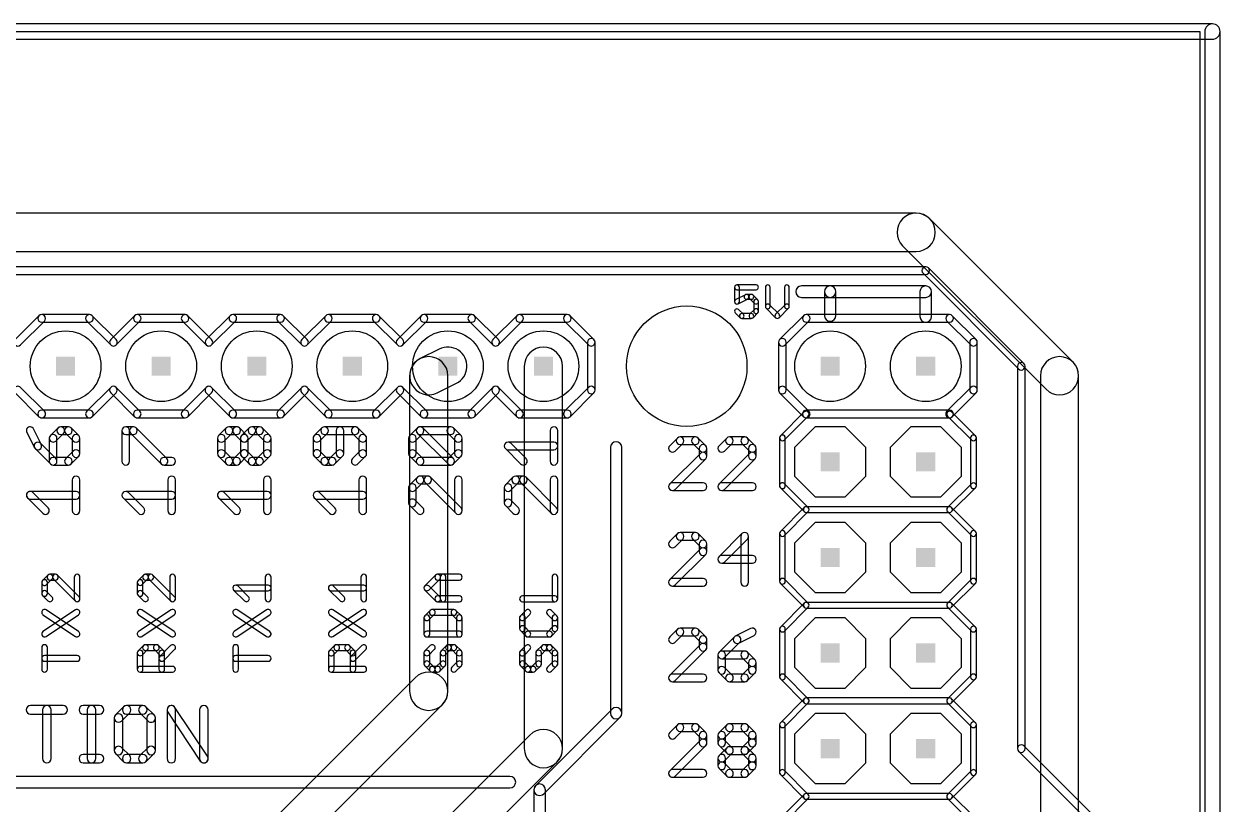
# Model space of a CAD drawing. Extents: x -5 to 106, y -6 to 80.
# Drawn here: x 73.82 to 105.61, y 59.49 to 80.21 of the extents above; entities that cross this region are included whole.
import ezdxf

# ---------------------------------------------------------------- set-up
doc = ezdxf.new("R2010")
doc.units = 0
for name, color, linetype in [('16', 174, 'CONTINUOUS'), ('17', 94, 'CONTINUOUS'), ('20', 178, 'CONTINUOUS'), ('21', 250, 'CONTINUOUS'), ('51', 250, 'CONTINUOUS')]:
    doc.layers.add(name, color=color, linetype=linetype)

# ---------------------------------------------------------------- blocks, each defined once
blk = doc.blocks.new('RECT')
blk.add_solid([(-0.5, -0.5), (0.5, -0.5), (-0.5, 0.5), (0.5, 0.5)])
blk = doc.blocks.new('ROUNDP')
blk.add_circle((0, 0), 0.5)
blk = doc.blocks.new('OCTAGONP')
blk.add_lwpolyline([(-0.5, -0.2071), (-0.5, 0.2071), (-0.2071, 0.5), (0.2071, 0.5), (0.5, 0.2071), (0.5, -0.2071), (0.2071, -0.5), (-0.2071, -0.5)], close=True)

msp = doc.modelspace()

# ---------------------------------------------------------------- linework, layer by layer
at = {"layer": '16'}
for points in [[(0, 79.8068), (105.41, 79.8068, 1), (105.41, 80.2132), (0, 80.2132, 1)], [(105.2068, 80.01), (105.2068, 0, 1), (105.6132, 0), (105.6132, 80.01, 1)], [(54.864, 74.168), (97.536, 74.168, 1), (97.536, 75.184), (54.864, 75.184, 1)], [(97.1768, 74.3168), (100.9868, 70.5068, 1), (101.7052, 71.2252), (97.8952, 75.0352, 1)], [(84.8092, 70.4116), (85.3172, 70.6656, 1), (84.8628, 71.5744), (84.3548, 71.3204, 1)], [(88.138, 60.96), (88.138, 71.12, 1), (87.122, 71.12), (87.122, 60.96, 1)], [(85.09, 62.484), (85.09, 70.866, 1), (84.074, 70.866), (84.074, 62.484, 1)], [(100.838, 70.866), (100.838, 21.336, 1), (101.854, 21.336), (101.854, 70.866, 1)], [(75.7972, 52.9808), (84.9412, 62.1248, 1), (84.2228, 62.8432), (75.0788, 53.6992, 1)], [(78.0832, 50.6948), (87.9892, 60.6008, 1), (87.2708, 61.3192), (77.3648, 51.4132, 1)]]:
    msp.add_lwpolyline(points, format="xyb", close=True, dxfattribs=at)
at = {"layer": '20'}
for p, q in [((105.08, 80), (0, 80)), ((105.08, 0), (105.08, 80))]:
    msp.add_line(p, q, dxfattribs=at)
msp.add_circle((91.44, 71.12), 1.6, dxfattribs=at)
at = {"layer": '21'}
for points in [[(93.2819, 73.2797), (92.7735, 73.2797, 1), (92.7735, 73.1526), (93.2819, 73.1526, 1)], [(92.71, 73.2161), (92.71, 72.8348, 1), (92.837, 72.8348), (92.837, 73.2161, 1)], [(93.5286, 73.2161), (93.5286, 72.7077, 1), (93.6556, 72.7077), (93.6556, 73.2161, 1)], [(94.164, 72.7077), (94.164, 73.2161, 1), (94.037, 73.2161), (94.037, 72.7077, 1)], [(94.488, 72.9488), (95.25, 72.9488, 1), (95.25, 73.2536), (94.488, 73.2536, 1)], [(95.4024, 72.4662), (95.4024, 73.1012, 1), (95.0976, 73.1012), (95.0976, 72.4662, 1)], [(95.25, 72.9488), (97.79, 72.9488, 1), (97.79, 73.2536), (95.25, 73.2536, 1)], [(97.6376, 73.1012), (97.6376, 72.4408, 1), (97.9424, 72.4408), (97.9424, 73.1012, 1)], [(92.8019, 72.778), (93.0561, 72.9051, 1), (92.9993, 73.0187), (92.7451, 72.8916, 1)], [(93.0277, 72.8984), (93.1548, 72.8984, 1), (93.1548, 73.0254), (93.0277, 73.0254, 1)], [(93.1099, 72.917), (93.237, 72.7899, 1), (93.3268, 72.8797), (93.1997, 73.0068, 1)], [(93.2184, 72.8348), (93.2184, 72.5806, 1), (93.3454, 72.5806), (93.3454, 72.8348, 1)], [(73.7318, 71.6832), (74.3668, 72.3182, 1), (74.2232, 72.4618), (73.5882, 71.8268, 1)], [(74.295, 72.2884), (75.565, 72.2884, 1), (75.565, 72.4916), (74.295, 72.4916, 1)], [(75.4932, 72.3182), (76.1282, 71.6832, 1), (76.2718, 71.8268), (75.6368, 72.4618, 1)], [(76.7632, 72.4618), (76.1282, 71.8268, 1), (76.2718, 71.6832), (76.9068, 72.3182, 1)], [(76.835, 72.2884), (78.105, 72.2884, 1), (78.105, 72.4916), (76.835, 72.4916, 1)], [(78.0332, 72.3182), (78.6682, 71.6832, 1), (78.8118, 71.8268), (78.1768, 72.4618, 1)], [(78.8118, 71.6832), (79.4468, 72.3182, 1), (79.3032, 72.4618), (78.6682, 71.8268, 1)], [(79.375, 72.2884), (80.645, 72.2884, 1), (80.645, 72.4916), (79.375, 72.4916, 1)], [(80.5732, 72.3182), (81.2082, 71.6832, 1), (81.3518, 71.8268), (80.7168, 72.4618, 1)], [(81.3518, 71.6832), (81.9868, 72.3182, 1), (81.8432, 72.4618), (81.2082, 71.8268, 1)], [(81.915, 72.2884), (83.185, 72.2884, 1), (83.185, 72.4916), (81.915, 72.4916, 1)], [(83.1132, 72.3182), (83.7482, 71.6832, 1), (83.8918, 71.8268), (83.2568, 72.4618, 1)], [(84.3832, 72.4618), (83.7482, 71.8268, 1), (83.8918, 71.6832), (84.5268, 72.3182, 1)], [(84.455, 72.2884), (85.725, 72.2884, 1), (85.725, 72.4916), (84.455, 72.4916, 1)], [(85.6532, 72.3182), (86.2882, 71.6832, 1), (86.4318, 71.8268), (85.7968, 72.4618, 1)], [(86.9232, 72.4618), (86.2882, 71.8268, 1), (86.4318, 71.6832), (87.0668, 72.3182, 1)], [(86.995, 72.2884), (88.265, 72.2884, 1), (88.265, 72.4916), (86.995, 72.4916, 1)], [(88.1932, 72.3182), (88.8282, 71.6832, 1), (88.9718, 71.8268), (88.3368, 72.4618, 1)], [(92.9455, 72.4984), (92.8184, 72.6255, 1), (92.7286, 72.5357), (92.8557, 72.4086, 1)], [(93.1548, 72.517), (92.9006, 72.517, 1), (92.9006, 72.39), (93.1548, 72.39, 1)], [(93.237, 72.6255), (93.1099, 72.4984, 1), (93.1997, 72.4086), (93.3268, 72.5357, 1)], [(93.5472, 72.6628), (93.8014, 72.4086, 1), (93.8912, 72.4984), (93.637, 72.7526, 1)], [(93.8912, 72.4086), (94.1454, 72.6628, 1), (94.0556, 72.7526), (93.8014, 72.4984, 1)], [(94.5432, 72.4618), (93.9082, 71.8268, 1), (94.0518, 71.6832), (94.6868, 72.3182, 1)], [(94.615, 72.2884), (98.425, 72.2884, 1), (98.425, 72.4916), (94.615, 72.4916, 1)], [(98.3532, 72.3182), (98.9882, 71.6832, 1), (99.1318, 71.8268), (98.4968, 72.4618, 1)], [(88.7984, 71.755), (88.7984, 70.485, 1), (89.0016, 70.485), (89.0016, 71.755, 1)], [(93.8784, 71.755), (93.8784, 70.485, 1), (94.0816, 70.485), (94.0816, 71.755, 1)], [(98.9584, 71.755), (98.9584, 70.485, 1), (99.1616, 70.485), (99.1616, 71.755, 1)], [(74.3668, 69.9218), (73.7318, 70.5568, 1), (73.5882, 70.4132), (74.2232, 69.7782, 1)], [(76.1282, 70.5568), (75.4932, 69.9218, 1), (75.6368, 69.7782), (76.2718, 70.4132, 1)], [(76.1282, 70.4132), (76.7632, 69.7782, 1), (76.9068, 69.9218), (76.2718, 70.5568, 1)], [(78.6682, 70.5568), (78.0332, 69.9218, 1), (78.1768, 69.7782), (78.8118, 70.4132, 1)], [(79.4468, 69.9218), (78.8118, 70.5568, 1), (78.6682, 70.4132), (79.3032, 69.7782, 1)], [(81.2082, 70.5568), (80.5732, 69.9218, 1), (80.7168, 69.7782), (81.3518, 70.4132, 1)], [(81.9868, 69.9218), (81.3518, 70.5568, 1), (81.2082, 70.4132), (81.8432, 69.7782, 1)], [(83.7482, 70.5568), (83.1132, 69.9218, 1), (83.2568, 69.7782), (83.8918, 70.4132, 1)], [(83.7482, 70.4132), (84.3832, 69.7782, 1), (84.5268, 69.9218), (83.8918, 70.5568, 1)], [(86.2882, 70.5568), (85.6532, 69.9218, 1), (85.7968, 69.7782), (86.4318, 70.4132, 1)], [(86.2882, 70.4132), (86.9232, 69.7782, 1), (87.0668, 69.9218), (86.4318, 70.5568, 1)], [(88.8282, 70.5568), (88.1932, 69.9218, 1), (88.3368, 69.7782), (88.9718, 70.4132, 1)], [(93.9082, 70.4132), (94.5432, 69.7782, 1), (94.6868, 69.9218), (94.0518, 70.5568, 1)], [(98.9882, 70.5568), (98.3532, 69.9218, 1), (98.4968, 69.7782), (99.1318, 70.4132, 1)], [(75.565, 69.9516), (74.295, 69.9516, 1), (74.295, 69.7484), (75.565, 69.7484, 1)], [(78.105, 69.9516), (76.835, 69.9516, 1), (76.835, 69.7484), (78.105, 69.7484, 1)], [(80.645, 69.9516), (79.375, 69.9516, 1), (79.375, 69.7484), (80.645, 69.7484, 1)], [(83.185, 69.9516), (81.915, 69.9516, 1), (81.915, 69.7484), (83.185, 69.7484, 1)], [(85.725, 69.9516), (84.455, 69.9516, 1), (84.455, 69.7484), (85.725, 69.7484, 1)], [(88.265, 69.9516), (86.995, 69.9516, 1), (86.995, 69.7484), (88.265, 69.7484, 1)], [(98.425, 69.9516), (94.615, 69.9516, 1), (94.615, 69.7484), (98.425, 69.7484, 1)], [(94.0339, 69.1611), (94.6689, 69.7961, 1), (94.5611, 69.9039), (93.9261, 69.2689, 1)], [(98.3711, 69.7961), (99.0061, 69.1611, 1), (99.1139, 69.2689), (98.4789, 69.9039, 1)], [(73.8983, 69.3624), (74.1017, 68.9556, 1), (74.2834, 69.0465), (74.08, 69.4533, 1)], [(74.7308, 69.4797), (74.5274, 69.2763, 1), (74.6711, 69.1326), (74.8745, 69.336, 1)], [(74.4977, 69.2044), (74.4977, 68.5943, 1), (74.7009, 68.5943), (74.7009, 69.2044, 1)], [(75.006, 69.5094), (74.8027, 69.5094, 1), (74.8027, 69.3062), (75.006, 69.3062, 1)], [(75.2812, 69.2763), (75.0779, 69.4797, 1), (74.9342, 69.336), (75.1376, 69.1326, 1)], [(75.311, 68.7977), (75.311, 69.2044, 1), (75.1078, 69.2044), (75.1078, 68.7977, 1)], [(76.6308, 68.5943), (76.6308, 69.4078, 1), (76.4276, 69.4078), (76.4276, 68.5943, 1)], [(76.5292, 69.3062), (76.7325, 69.3062, 1), (76.7325, 69.5094), (76.5292, 69.5094, 1)], [(76.6607, 69.336), (77.4742, 68.5225, 1), (77.6179, 68.6662), (76.8044, 69.4797, 1)], [(79.141, 69.1326), (79.3444, 69.336, 1), (79.2007, 69.4797), (78.9973, 69.2763, 1)], [(79.1708, 68.7977), (79.1708, 69.2044, 1), (78.9676, 69.2044), (78.9676, 68.7977, 1)], [(79.2725, 69.3062), (79.4759, 69.3062, 1), (79.4759, 69.5094), (79.2725, 69.5094, 1)], [(79.4041, 69.336), (79.6074, 69.1326, 1), (79.7511, 69.2763), (79.5477, 69.4797, 1)], [(79.7511, 69.1326), (79.9545, 69.336, 1), (79.8108, 69.4797), (79.6074, 69.2763, 1)], [(79.7809, 68.7977), (79.7809, 69.2044, 1), (79.5777, 69.2044), (79.5777, 68.7977, 1)], [(79.8827, 69.3062), (80.086, 69.3062, 1), (80.086, 69.5094), (79.8827, 69.5094, 1)], [(80.0142, 69.336), (80.2176, 69.1326, 1), (80.3612, 69.2763), (80.1579, 69.4797, 1)], [(80.1878, 69.2044), (80.1878, 68.7977, 1), (80.391, 68.7977), (80.391, 69.2044, 1)], [(81.7407, 69.4797), (81.5373, 69.2763, 1), (81.681, 69.1326), (81.8844, 69.336, 1)], [(81.5076, 69.2044), (81.5076, 68.7977, 1), (81.7108, 68.7977), (81.7108, 69.2044, 1)], [(82.626, 69.5094), (81.8125, 69.5094, 1), (81.8125, 69.3062), (82.626, 69.3062, 1)], [(82.3209, 68.7977), (82.3209, 69.4078, 1), (82.1177, 69.4078), (82.1177, 68.7977, 1)], [(82.9012, 69.2763), (82.6979, 69.4797, 1), (82.5542, 69.336), (82.7576, 69.1326, 1)], [(82.931, 68.7977), (82.931, 69.2044, 1), (82.7278, 69.2044), (82.7278, 68.7977, 1)], [(84.221, 69.1326), (84.4244, 69.336, 1), (84.2807, 69.4797), (84.0773, 69.2763, 1)], [(84.2508, 68.7977), (84.2508, 69.2044, 1), (84.0476, 69.2044), (84.0476, 68.7977, 1)], [(85.2379, 68.6662), (84.4244, 69.4797, 1), (84.2807, 69.336), (85.0942, 68.5225, 1)], [(84.3525, 69.3062), (85.166, 69.3062, 1), (85.166, 69.5094), (84.3525, 69.5094, 1)], [(85.0942, 69.336), (85.2976, 69.1326, 1), (85.4412, 69.2763), (85.2379, 69.4797, 1)], [(85.2678, 69.2044), (85.2678, 68.7977, 1), (85.471, 68.7977), (85.471, 69.2044, 1)], [(88.011, 68.5943), (88.011, 69.4078, 1), (87.8078, 69.4078), (87.8078, 68.5943, 1)], [(74.1207, 68.9292), (74.5274, 68.5225, 1), (74.6711, 68.6662), (74.2644, 69.0729, 1)], [(87.1677, 68.6662), (86.761, 69.0729, 1), (86.6173, 68.9292), (87.0241, 68.5225, 1)], [(86.6892, 68.8995), (87.9094, 68.8995, 1), (87.9094, 69.1027), (86.6892, 69.1027, 1)], [(89.7128, 61.8998), (89.7128, 68.961, 1), (89.408, 68.961), (89.408, 61.8998, 1)], [(91.1905, 69.2117), (90.9872, 69.0083, 1), (91.1308, 68.8646), (91.3342, 69.068, 1)], [(91.6691, 69.2414), (91.2624, 69.2414, 1), (91.2624, 69.0382), (91.6691, 69.0382, 1)], [(91.9443, 69.0083), (91.741, 69.2117, 1), (91.5973, 69.068), (91.8007, 68.8646, 1)], [(91.9741, 68.7331), (91.9741, 68.9365, 1), (91.7709, 68.9365), (91.7709, 68.7331, 1)], [(92.5003, 69.2117), (92.2969, 69.0083, 1), (92.4406, 68.8646), (92.6439, 69.068, 1)], [(92.9788, 69.2414), (92.5721, 69.2414, 1), (92.5721, 69.0382), (92.9788, 69.0382, 1)], [(93.2541, 69.0083), (93.0507, 69.2117, 1), (92.907, 69.068), (93.1104, 68.8646, 1)], [(93.2838, 68.7331), (93.2838, 68.9365, 1), (93.0806, 68.9365), (93.0806, 68.7331, 1)], [(94.0562, 67.945), (94.0562, 69.215, 1), (93.9038, 69.215), (93.9038, 67.945, 1)], [(99.1362, 67.945), (99.1362, 69.215, 1), (98.9838, 69.215), (98.9838, 67.945, 1)], [(74.5993, 68.4927), (75.006, 68.4927, 1), (75.006, 68.6959), (74.5993, 68.6959, 1)], [(75.0779, 68.5225), (75.2812, 68.7259, 1), (75.1376, 68.8695), (74.9342, 68.6662, 1)], [(77.546, 68.4927), (77.7494, 68.4927, 1), (77.7494, 68.6959), (77.546, 68.6959, 1)], [(79.3444, 68.6662), (79.141, 68.8695, 1), (78.9973, 68.7259), (79.2007, 68.5225, 1)], [(79.4759, 68.6959), (79.2725, 68.6959, 1), (79.2725, 68.4927), (79.4759, 68.4927, 1)], [(79.6074, 68.8695), (79.4041, 68.6662, 1), (79.5477, 68.5225), (79.7511, 68.7259, 1)], [(79.9545, 68.6662), (79.7511, 68.8695, 1), (79.6074, 68.7259), (79.8108, 68.5225, 1)], [(80.086, 68.6959), (79.8827, 68.6959, 1), (79.8827, 68.4927), (80.086, 68.4927, 1)], [(80.2176, 68.8695), (80.0142, 68.6662, 1), (80.1579, 68.5225), (80.3612, 68.7259, 1)], [(81.5373, 68.7259), (81.7407, 68.5225, 1), (81.8844, 68.6662), (81.681, 68.8695, 1)], [(81.8125, 68.4927), (82.0159, 68.4927, 1), (82.0159, 68.6959), (81.8125, 68.6959, 1)], [(82.0877, 68.5225), (82.2911, 68.7259, 1), (82.1474, 68.8695), (81.9441, 68.6662, 1)], [(82.6979, 68.5225), (82.9012, 68.7259, 1), (82.7576, 68.8695), (82.5542, 68.6662, 1)], [(84.4244, 68.6662), (84.221, 68.8695, 1), (84.0773, 68.7259), (84.2807, 68.5225, 1)], [(85.166, 68.6959), (84.3525, 68.6959, 1), (84.3525, 68.4927), (85.166, 68.4927, 1)], [(85.2976, 68.8695), (85.0942, 68.6662, 1), (85.2379, 68.5225), (85.4412, 68.7259, 1)], [(91.1308, 67.8478), (91.9443, 68.6613, 1), (91.8007, 68.8049), (90.9872, 67.9914, 1)], [(92.4406, 67.8478), (93.2541, 68.6613, 1), (93.1104, 68.8049), (92.2969, 67.9914, 1)], [(75.311, 67.2846), (75.311, 68.0981, 1), (75.1078, 68.0981), (75.1078, 67.2846, 1)], [(77.851, 67.2846), (77.851, 68.0981, 1), (77.6478, 68.0981), (77.6478, 67.2846, 1)], [(80.391, 67.2846), (80.391, 68.0981, 1), (80.1878, 68.0981), (80.1878, 67.2846, 1)], [(82.931, 67.2846), (82.931, 68.0981, 1), (82.7278, 68.0981), (82.7278, 67.2846, 1)], [(84.2807, 68.1699), (84.0773, 67.9666, 1), (84.221, 67.8229), (84.4244, 68.0263, 1)], [(84.5559, 68.1997), (84.3525, 68.1997, 1), (84.3525, 67.9965), (84.5559, 67.9965, 1)], [(85.4412, 67.3564), (84.6277, 68.1699, 1), (84.4841, 68.0263), (85.2976, 67.2128, 1)], [(85.2678, 68.0981), (85.2678, 67.2846, 1), (85.471, 67.2846), (85.471, 68.0981, 1)], [(86.8207, 68.1699), (86.6173, 67.9666, 1), (86.761, 67.8229), (86.9644, 68.0263, 1)], [(87.0959, 68.1997), (86.8925, 68.1997, 1), (86.8925, 67.9965), (87.0959, 67.9965, 1)], [(87.9812, 67.3564), (87.1677, 68.1699, 1), (87.0241, 68.0263), (87.8376, 67.2128, 1)], [(87.8078, 68.0981), (87.8078, 67.2846, 1), (88.011, 67.2846), (88.011, 68.0981, 1)], [(74.4677, 67.3564), (74.061, 67.7632, 1), (73.9173, 67.6195), (74.3241, 67.2128, 1)], [(73.9892, 67.5897), (75.2094, 67.5897, 1), (75.2094, 67.7929), (73.9892, 67.7929, 1)], [(77.0077, 67.3564), (76.601, 67.7632, 1), (76.4573, 67.6195), (76.8641, 67.2128, 1)], [(76.5292, 67.5897), (77.7494, 67.5897, 1), (77.7494, 67.7929), (76.5292, 67.7929, 1)], [(79.5477, 67.3564), (79.141, 67.7632, 1), (78.9973, 67.6195), (79.4041, 67.2128, 1)], [(79.0692, 67.5897), (80.2894, 67.5897, 1), (80.2894, 67.7929), (79.0692, 67.7929, 1)], [(82.0877, 67.3564), (81.681, 67.7632, 1), (81.5373, 67.6195), (81.9441, 67.2128, 1)], [(81.6092, 67.5897), (82.8294, 67.5897, 1), (82.8294, 67.7929), (81.6092, 67.7929, 1)], [(84.0476, 67.8947), (84.0476, 67.488, 1), (84.2508, 67.488), (84.2508, 67.8947, 1)], [(86.5876, 67.8947), (86.5876, 67.488, 1), (86.7908, 67.488), (86.7908, 67.8947, 1)], [(91.8725, 68.0212), (91.059, 68.0212, 1), (91.059, 67.818), (91.8725, 67.818, 1)], [(93.1822, 68.0212), (92.3687, 68.0212, 1), (92.3687, 67.818), (93.1822, 67.818, 1)], [(94.6689, 67.3639), (94.0339, 67.9989, 1), (93.9261, 67.8911), (94.5611, 67.2561, 1)], [(98.4789, 67.2561), (99.1139, 67.8911, 1), (99.0061, 67.9989), (98.3711, 67.3639, 1)], [(84.0773, 67.4161), (84.2807, 67.2128, 1), (84.4244, 67.3564), (84.221, 67.5598, 1)], [(86.6173, 67.4161), (86.8207, 67.2128, 1), (86.9644, 67.3564), (86.761, 67.5598, 1)], [(94.0339, 66.6211), (94.6689, 67.2561, 1), (94.5611, 67.3639), (93.9261, 66.7289, 1)], [(94.615, 67.2338), (98.425, 67.2338, 1), (98.425, 67.3862), (94.615, 67.3862, 1)], [(98.3711, 67.2561), (99.0061, 66.6211, 1), (99.1139, 66.7289), (98.4789, 67.3639, 1)], [(91.1905, 66.6717), (90.9872, 66.4683, 1), (91.1308, 66.3246), (91.3342, 66.528, 1)], [(91.6691, 66.7014), (91.2624, 66.7014, 1), (91.2624, 66.4982), (91.6691, 66.4982, 1)], [(91.9443, 66.4683), (91.741, 66.6717, 1), (91.5973, 66.528), (91.8007, 66.3246, 1)], [(91.9741, 66.1931), (91.9741, 66.3965, 1), (91.7709, 66.3965), (91.7709, 66.1931, 1)], [(92.907, 66.6717), (92.2969, 66.0616, 1), (92.4406, 65.9179), (93.0507, 66.528, 1)], [(93.0804, 65.3796), (93.0804, 66.5998, 1), (92.8772, 66.5998), (92.8772, 65.3796, 1)], [(94.0562, 65.405), (94.0562, 66.675, 1), (93.9038, 66.675), (93.9038, 65.405, 1)], [(99.1362, 65.405), (99.1362, 66.675, 1), (98.9838, 66.675), (98.9838, 65.405, 1)], [(91.1308, 65.3078), (91.9443, 66.1213, 1), (91.8007, 66.2649), (90.9872, 65.4514, 1)], [(92.3687, 65.8881), (93.1822, 65.8881, 1), (93.1822, 66.0913), (92.3687, 66.0913, 1)], [(74.4606, 65.5693), (74.3166, 65.4253, 1), (74.4243, 65.3175), (74.5684, 65.4616, 1)], [(74.6586, 65.5917), (74.5145, 65.5917, 1), (74.5145, 65.4393), (74.6586, 65.4393, 1)], [(75.2887, 64.9931), (74.7125, 65.5693, 1), (74.6047, 65.4616), (75.1809, 64.8854, 1)], [(75.1586, 65.5155), (75.1586, 64.9392, 1), (75.311, 64.9392), (75.311, 65.5155, 1)], [(77.0006, 65.5693), (76.8566, 65.4253, 1), (76.9643, 65.3175), (77.1084, 65.4616, 1)], [(77.1986, 65.5917), (77.0545, 65.5917, 1), (77.0545, 65.4393), (77.1986, 65.4393, 1)], [(77.8287, 64.9931), (77.2525, 65.5693, 1), (77.1447, 65.4616), (77.7209, 64.8854, 1)], [(77.6986, 65.5155), (77.6986, 64.9392, 1), (77.851, 64.9392), (77.851, 65.5155, 1)], [(80.391, 64.9392), (80.391, 65.5155, 1), (80.2386, 65.5155), (80.2386, 64.9392, 1)], [(82.931, 64.9392), (82.931, 65.5155, 1), (82.7786, 65.5155), (82.7786, 64.9392, 1)], [(84.5843, 65.1735), (84.8725, 65.4616, 1), (84.7647, 65.5693), (84.4766, 65.2812, 1)], [(84.8186, 65.4393), (85.3948, 65.4393, 1), (85.3948, 65.5917), (84.8186, 65.5917, 1)], [(85.0388, 64.9392), (85.0388, 65.5155, 1), (84.8864, 65.5155), (84.8864, 64.9392, 1)], [(88.011, 64.9392), (88.011, 65.5155, 1), (87.8586, 65.5155), (87.8586, 64.9392, 1)], [(74.2943, 65.3714), (74.2943, 65.0833, 1), (74.4467, 65.0833), (74.4467, 65.3714, 1)], [(76.8343, 65.3714), (76.8343, 65.0833, 1), (76.9867, 65.0833), (76.9867, 65.3714, 1)], [(79.4505, 65.1512), (80.3148, 65.1512, 1), (80.3148, 65.3036), (79.4505, 65.3036, 1)], [(79.7925, 64.9931), (79.5043, 65.2812, 1), (79.3966, 65.1735), (79.6847, 64.8854, 1)], [(81.9905, 65.1512), (82.8548, 65.1512, 1), (82.8548, 65.3036), (81.9905, 65.3036, 1)], [(82.3325, 64.9931), (82.0443, 65.2812, 1), (81.9366, 65.1735), (82.2247, 64.8854, 1)], [(84.8725, 64.9931), (84.5843, 65.2812, 1), (84.4766, 65.1735), (84.7647, 64.8854, 1)], [(91.8725, 65.4812), (91.059, 65.4812, 1), (91.059, 65.278), (91.8725, 65.278, 1)], [(94.6689, 64.8239), (94.0339, 65.4589, 1), (93.9261, 65.3511), (94.5611, 64.7161, 1)], [(98.4789, 64.7161), (99.1139, 65.3511, 1), (99.0061, 65.4589), (98.3711, 64.8239, 1)], [(74.3166, 65.0294), (74.4606, 64.8854, 1), (74.5684, 64.9931), (74.4243, 65.1372, 1)], [(76.8566, 65.0294), (77.0006, 64.8854, 1), (77.1084, 64.9931), (76.9643, 65.1372, 1)], [(85.3948, 65.0154), (84.8186, 65.0154, 1), (84.8186, 64.863), (85.3948, 64.863, 1)], [(87.0705, 64.863), (87.9348, 64.863, 1), (87.9348, 65.0154), (87.0705, 65.0154, 1)], [(74.4127, 63.9403), (75.2771, 64.5165, 1), (75.1925, 64.6433), (74.3282, 64.0671, 1)], [(74.3282, 64.5165), (75.1925, 63.9403, 1), (75.2771, 64.0671), (74.4127, 64.6433, 1)], [(76.9527, 63.9403), (77.8171, 64.5165, 1), (77.7325, 64.6433), (76.8682, 64.0671, 1)], [(76.8682, 64.5165), (77.7325, 63.9403, 1), (77.8171, 64.0671), (76.9527, 64.6433, 1)], [(79.4927, 63.9403), (80.3571, 64.5165, 1), (80.2725, 64.6433), (79.4082, 64.0671, 1)], [(79.4082, 64.5165), (80.2725, 63.9403, 1), (80.3571, 64.0671), (79.4927, 64.6433, 1)], [(82.0327, 63.9403), (82.8971, 64.5165, 1), (82.8125, 64.6433), (81.9482, 64.0671, 1)], [(81.9482, 64.5165), (82.8125, 63.9403, 1), (82.8971, 64.0671), (82.0327, 64.6433, 1)], [(84.6206, 64.6338), (84.4766, 64.4898, 1), (84.5843, 64.382), (84.7284, 64.5261, 1)], [(85.2507, 64.6561), (84.6745, 64.6561, 1), (84.6745, 64.5037), (85.2507, 64.5037, 1)], [(85.4487, 64.4898), (85.3046, 64.6338, 1), (85.1969, 64.5261), (85.3409, 64.382, 1)], [(87.1606, 64.6338), (87.0166, 64.4898, 1), (87.1243, 64.382), (87.2684, 64.5261, 1)], [(87.9887, 64.4898), (87.8446, 64.6338, 1), (87.7369, 64.5261), (87.8809, 64.382, 1)], [(94.0339, 64.0811), (94.6689, 64.7161, 1), (94.5611, 64.8239), (93.9261, 64.1889, 1)], [(94.615, 64.6938), (98.425, 64.6938, 1), (98.425, 64.8462), (94.615, 64.8462, 1)], [(99.1139, 64.1889), (98.4789, 64.8239, 1), (98.3711, 64.7161), (99.0061, 64.0811, 1)], [(84.4543, 64.4359), (84.4543, 64.0037, 1), (84.6067, 64.0037), (84.6067, 64.4359, 1)], [(85.471, 64.0037), (85.471, 64.4359, 1), (85.3186, 64.4359), (85.3186, 64.0037, 1)], [(86.9943, 64.4359), (86.9943, 64.1478, 1), (87.1467, 64.1478), (87.1467, 64.4359, 1)], [(87.0166, 64.0939), (87.1606, 63.9498, 1), (87.2684, 64.0576), (87.1243, 64.2017, 1)], [(87.8446, 63.9498), (87.9887, 64.0939, 1), (87.8809, 64.2017), (87.7369, 64.0576, 1)], [(88.011, 64.1478), (88.011, 64.4359, 1), (87.8586, 64.4359), (87.8586, 64.1478, 1)], [(84.5305, 63.9275), (85.3948, 63.9275, 1), (85.3948, 64.0799), (84.5305, 64.0799, 1)], [(87.2145, 63.9275), (87.7907, 63.9275, 1), (87.7907, 64.0799), (87.2145, 64.0799, 1)], [(91.1905, 64.1317), (90.9872, 63.9283, 1), (91.1308, 63.7846), (91.3342, 63.988, 1)], [(91.6691, 64.1614), (91.2624, 64.1614, 1), (91.2624, 63.9582), (91.6691, 63.9582, 1)], [(91.9443, 63.9283), (91.741, 64.1317, 1), (91.5973, 63.988), (91.8007, 63.7846, 1)], [(91.9741, 63.6531), (91.9741, 63.8565, 1), (91.7709, 63.8565), (91.7709, 63.6531, 1)], [(92.7036, 63.9283), (92.2969, 63.5216, 1), (92.4406, 63.3779), (92.8473, 63.7846, 1)], [(93.1368, 64.1507), (92.73, 63.9473, 1), (92.8209, 63.7656), (93.2277, 63.969, 1)], [(94.0562, 62.865), (94.0562, 64.135, 1), (93.9038, 64.135), (93.9038, 62.865, 1)], [(99.1362, 62.865), (99.1362, 64.135, 1), (98.9838, 64.135), (98.9838, 62.865, 1)], [(74.4467, 63.0682), (74.4467, 63.6444, 1), (74.2943, 63.6444), (74.2943, 63.0682, 1)], [(76.9643, 63.4465), (77.1084, 63.5905, 1), (77.0006, 63.6983), (76.8566, 63.5543, 1)], [(77.0545, 63.5682), (77.3426, 63.5682, 1), (77.3426, 63.7206), (77.0545, 63.7206, 1)], [(77.2887, 63.5905), (77.4328, 63.4465, 1), (77.5406, 63.5543), (77.3965, 63.6983, 1)], [(77.5406, 63.3024), (77.8287, 63.5905, 1), (77.7209, 63.6983), (77.4328, 63.4102, 1)], [(79.5267, 63.0682), (79.5267, 63.6444, 1), (79.3743, 63.6444), (79.3743, 63.0682, 1)], [(82.0443, 63.4465), (82.1884, 63.5905, 1), (82.0806, 63.6983), (81.9366, 63.5543, 1)], [(82.1345, 63.5682), (82.4226, 63.5682, 1), (82.4226, 63.7206), (82.1345, 63.7206, 1)], [(82.3687, 63.5905), (82.5128, 63.4465, 1), (82.6206, 63.5543), (82.4765, 63.6983, 1)], [(82.6206, 63.3024), (82.9087, 63.5905, 1), (82.8009, 63.6983), (82.5128, 63.4102, 1)], [(84.6206, 63.6983), (84.4766, 63.5543, 1), (84.5843, 63.4465), (84.7284, 63.5905, 1)], [(85.0165, 63.4465), (85.1606, 63.5905, 1), (85.0528, 63.6983), (84.9087, 63.5543, 1)], [(85.1067, 63.5682), (85.2507, 63.5682, 1), (85.2507, 63.7206), (85.1067, 63.7206, 1)], [(85.1969, 63.5905), (85.3409, 63.4465, 1), (85.4487, 63.5543), (85.3046, 63.6983, 1)], [(87.1606, 63.6983), (87.0166, 63.5543, 1), (87.1243, 63.4465), (87.2684, 63.5905, 1)], [(87.5565, 63.4465), (87.7006, 63.5905, 1), (87.5928, 63.6983), (87.4487, 63.5543, 1)], [(87.6467, 63.5682), (87.7907, 63.5682, 1), (87.7907, 63.7206), (87.6467, 63.7206, 1)], [(87.7369, 63.5905), (87.8809, 63.4465, 1), (87.9887, 63.5543), (87.8446, 63.6983, 1)], [(91.1308, 62.7678), (91.9443, 63.5813, 1), (91.8007, 63.7249), (90.9872, 62.9114, 1)], [(75.2348, 63.4325), (74.3705, 63.4325, 1), (74.3705, 63.2801), (75.2348, 63.2801, 1)], [(76.9867, 63.0682), (76.9867, 63.5004, 1), (76.8343, 63.5004), (76.8343, 63.0682, 1)], [(77.4105, 63.5004), (77.4105, 63.0682, 1), (77.5629, 63.0682), (77.5629, 63.5004, 1)], [(80.3148, 63.4325), (79.4505, 63.4325, 1), (79.4505, 63.2801), (80.3148, 63.2801, 1)], [(82.0667, 63.0682), (82.0667, 63.5004, 1), (81.9143, 63.5004), (81.9143, 63.0682, 1)], [(82.4905, 63.5004), (82.4905, 63.0682, 1), (82.6429, 63.0682), (82.6429, 63.5004, 1)], [(84.4543, 63.5004), (84.4543, 63.2123, 1), (84.6067, 63.2123), (84.6067, 63.5004, 1)], [(84.4766, 63.1584), (84.6206, 63.0143, 1), (84.7284, 63.1221), (84.5843, 63.2661, 1)], [(84.8725, 63.0143), (85.0165, 63.1584, 1), (84.9087, 63.2661), (84.7647, 63.1221, 1)], [(85.0388, 63.2123), (85.0388, 63.5004, 1), (84.8864, 63.5004), (84.8864, 63.2123, 1)], [(85.3409, 63.2661), (85.1969, 63.1221, 1), (85.3046, 63.0143), (85.4487, 63.1584, 1)], [(85.3186, 63.5004), (85.3186, 63.2123, 1), (85.471, 63.2123), (85.471, 63.5004, 1)], [(86.9943, 63.5004), (86.9943, 63.2123, 1), (87.1467, 63.2123), (87.1467, 63.5004, 1)], [(87.0166, 63.1584), (87.1606, 63.0143, 1), (87.2684, 63.1221), (87.1243, 63.2661, 1)], [(87.4125, 63.0143), (87.5565, 63.1584, 1), (87.4487, 63.2661), (87.3047, 63.1221, 1)], [(87.5788, 63.2123), (87.5788, 63.5004, 1), (87.4264, 63.5004), (87.4264, 63.2123, 1)], [(87.8809, 63.2661), (87.7369, 63.1221, 1), (87.8446, 63.0143), (87.9887, 63.1584, 1)], [(87.8586, 63.5004), (87.8586, 63.2123, 1), (88.011, 63.2123), (88.011, 63.5004, 1)], [(92.2671, 63.4497), (92.2671, 63.043, 1), (92.4703, 63.043), (92.4703, 63.4497, 1)], [(92.9788, 63.5513), (92.3687, 63.5513, 1), (92.3687, 63.3481), (92.9788, 63.3481, 1)], [(93.2541, 63.3182), (93.0507, 63.5216, 1), (92.907, 63.3779), (93.1104, 63.1745, 1)], [(93.2838, 63.043), (93.2838, 63.2463, 1), (93.0806, 63.2463), (93.0806, 63.043, 1)], [(77.7748, 63.1444), (76.9105, 63.1444, 1), (76.9105, 62.992), (77.7748, 62.992, 1)], [(82.8548, 63.1444), (81.9905, 63.1444, 1), (81.9905, 62.992), (82.8548, 62.992, 1)], [(84.6745, 62.992), (84.8186, 62.992, 1), (84.8186, 63.1444), (84.6745, 63.1444, 1)], [(87.2145, 62.992), (87.3586, 62.992, 1), (87.3586, 63.1444), (87.2145, 63.1444, 1)], [(92.2969, 62.9711), (92.5003, 62.7678, 1), (92.6439, 62.9114), (92.4406, 63.1148, 1)], [(93.0507, 62.7678), (93.2541, 62.9711, 1), (93.1104, 63.1148), (92.907, 62.9114, 1)], [(91.8725, 62.9412), (91.059, 62.9412, 1), (91.059, 62.738), (91.8725, 62.738, 1)], [(92.5721, 62.738), (92.9788, 62.738, 1), (92.9788, 62.9412), (92.5721, 62.9412, 1)], [(94.6689, 62.2839), (94.0339, 62.9189, 1), (93.9261, 62.8111), (94.5611, 62.1761, 1)], [(98.4789, 62.1761), (99.1139, 62.8111, 1), (99.0061, 62.9189), (98.3711, 62.2839, 1)], [(73.998, 61.8755), (74.8624, 61.8755, 1), (74.8624, 62.1041), (73.998, 62.1041, 1)], [(74.5445, 60.6933), (74.5445, 61.9898, 1), (74.3159, 61.9898), (74.3159, 60.6933, 1)], [(75.4013, 61.8755), (75.8335, 61.8755, 1), (75.8335, 62.1041), (75.4013, 62.1041, 1)], [(75.7317, 60.6933), (75.7317, 61.9898, 1), (75.5031, 61.9898), (75.5031, 60.6933, 1)], [(76.4721, 62.0706), (76.256, 61.8545, 1), (76.4177, 61.6929), (76.6337, 61.909, 1)], [(76.9851, 62.1041), (76.5529, 62.1041, 1), (76.5529, 61.8755), (76.9851, 61.8755, 1)], [(77.282, 61.8545), (77.0659, 62.0706, 1), (76.9043, 61.909), (77.1204, 61.6929, 1)], [(77.8544, 60.6933), (77.8544, 61.9898, 1), (77.6258, 61.9898), (77.6258, 60.6933, 1)], [(77.645, 61.9264), (78.5094, 60.6299, 1), (78.6996, 60.7567), (77.8352, 62.0532, 1)], [(78.7188, 60.6933), (78.7188, 61.9898, 1), (78.4902, 61.9898), (78.4902, 60.6933, 1)], [(87.6362, 59.76), (89.6682, 61.792, 1), (89.4526, 62.0076), (87.4206, 59.9756, 1)], [(94.0339, 61.5411), (94.6689, 62.1761, 1), (94.5611, 62.2839), (93.9261, 61.6489, 1)], [(94.615, 62.1538), (98.425, 62.1538, 1), (98.425, 62.3062), (94.615, 62.3062, 1)], [(99.1139, 61.6489), (98.4789, 62.2839, 1), (98.3711, 62.1761), (99.0061, 61.5411, 1)], [(76.2225, 61.7737), (76.2225, 60.9094, 1), (76.4511, 60.9094), (76.4511, 61.7737, 1)], [(77.3155, 60.9094), (77.3155, 61.7737, 1), (77.0869, 61.7737), (77.0869, 60.9094, 1)], [(91.1905, 61.5917), (90.9872, 61.3883, 1), (91.1308, 61.2446), (91.3342, 61.448, 1)], [(91.6691, 61.6214), (91.2624, 61.6214, 1), (91.2624, 61.4182), (91.6691, 61.4182, 1)], [(91.9443, 61.3883), (91.741, 61.5917, 1), (91.5973, 61.448), (91.8007, 61.2446, 1)], [(91.9741, 61.1131), (91.9741, 61.3165, 1), (91.7709, 61.3165), (91.7709, 61.1131, 1)], [(92.4406, 61.2446), (92.6439, 61.448, 1), (92.5003, 61.5917), (92.2969, 61.3883, 1)], [(92.4703, 61.1131), (92.4703, 61.3165, 1), (92.2671, 61.3165), (92.2671, 61.1131, 1)], [(92.5721, 61.4182), (92.9788, 61.4182, 1), (92.9788, 61.6214), (92.5721, 61.6214, 1)], [(92.907, 61.448), (93.1104, 61.2446, 1), (93.2541, 61.3883), (93.0507, 61.5917, 1)], [(93.0806, 61.3165), (93.0806, 61.1131, 1), (93.2838, 61.1131), (93.2838, 61.3165, 1)], [(94.0562, 60.325), (94.0562, 61.595, 1), (93.9038, 61.595), (93.9038, 60.325, 1)], [(99.1362, 60.325), (99.1362, 61.595, 1), (98.9838, 61.595), (98.9838, 60.325, 1)], [(91.1308, 60.2278), (91.9443, 61.0413, 1), (91.8007, 61.1849), (90.9872, 60.3714, 1)], [(92.6439, 60.9816), (92.4406, 61.1849, 1), (92.2969, 61.0413), (92.5003, 60.8379, 1)], [(93.1104, 61.1849), (92.907, 60.9816, 1), (93.0507, 60.8379), (93.2541, 61.0413, 1)], [(75.4013, 60.579), (75.8335, 60.579, 1), (75.8335, 60.8076), (75.4013, 60.8076, 1)], [(76.256, 60.8286), (76.4721, 60.6125, 1), (76.6337, 60.7741), (76.4177, 60.9902, 1)], [(76.5529, 60.579), (76.9851, 60.579, 1), (76.9851, 60.8076), (76.5529, 60.8076, 1)], [(77.0659, 60.6125), (77.282, 60.8286, 1), (77.1204, 60.9902), (76.9043, 60.7741, 1)], [(92.4406, 60.6345), (92.6439, 60.8379, 1), (92.5003, 60.9816), (92.2969, 60.7782, 1)], [(92.4703, 60.503), (92.4703, 60.7063, 1), (92.2671, 60.7063), (92.2671, 60.503, 1)], [(92.5721, 60.8081), (92.9788, 60.8081, 1), (92.9788, 61.0113), (92.5721, 61.0113, 1)], [(92.907, 60.8379), (93.1104, 60.6345, 1), (93.2541, 60.7782), (93.0507, 60.9816, 1)], [(93.0806, 60.7063), (93.0806, 60.503, 1), (93.2838, 60.503), (93.2838, 60.7063, 1)], [(92.6439, 60.3714), (92.4406, 60.5748, 1), (92.2969, 60.4311), (92.5003, 60.2278, 1)], [(93.1104, 60.5748), (92.907, 60.3714, 1), (93.0507, 60.2278), (93.2541, 60.4311, 1)], [(61.214, 59.9186), (86.741, 59.9186, 1), (86.741, 60.2234), (61.214, 60.2234, 1)], [(91.8725, 60.4012), (91.059, 60.4012, 1), (91.059, 60.198), (91.8725, 60.198, 1)], [(92.9788, 60.4012), (92.5721, 60.4012, 1), (92.5721, 60.198), (92.9788, 60.198, 1)], [(94.6689, 59.7439), (94.0339, 60.3789, 1), (93.9261, 60.2711), (94.5611, 59.6361, 1)], [(98.4789, 59.6361), (99.1139, 60.2711, 1), (99.0061, 60.3789), (98.3711, 59.7439, 1)], [(87.376, 59.8678), (87.376, 31.75, 1), (87.6808, 31.75), (87.6808, 59.8678, 1)], [(94.0339, 59.0011), (94.6689, 59.6361, 1), (94.5611, 59.7439), (93.9261, 59.1089, 1)], [(94.615, 59.6138), (98.425, 59.6138, 1), (98.425, 59.7662), (94.615, 59.7662, 1)], [(99.1139, 59.1089), (98.4789, 59.7439, 1), (98.3711, 59.6361), (99.0061, 59.0011, 1)]]:
    msp.add_lwpolyline(points, format="xyb", close=True, dxfattribs=at)
at = {"layer": '51'}
for points in [[(1.27, 73.5584), (97.79, 73.5584, 1), (97.79, 73.7616), (1.27, 73.7616, 1)], [(97.7182, 73.5882), (100.2582, 71.0482, 1), (100.4018, 71.1918), (97.8618, 73.7318, 1)], [(100.2284, 71.12), (100.2284, 60.96, 1), (100.4316, 60.96), (100.4316, 71.12, 1)], [(100.2582, 60.8882), (102.7982, 58.3482, 1), (102.9418, 58.4918), (100.4018, 61.0318, 1)]]:
    msp.add_lwpolyline(points, format="xyb", close=True, dxfattribs=at)

# ---------------------------------------------------------------- block references
at = {"layer": '17', "xscale": 1.8796, "yscale": 1.8796, "rotation": 90}
for name, p in [('ROUNDP', (74.93, 71.12)), ('ROUNDP', (74.93, 71.12)), ('ROUNDP', (77.47, 71.12)), ('ROUNDP', (77.47, 71.12)), ('ROUNDP', (80.01, 71.12)), ('ROUNDP', (80.01, 71.12)), ('ROUNDP', (82.55, 71.12)), ('ROUNDP', (82.55, 71.12)), ('ROUNDP', (85.09, 71.12)), ('ROUNDP', (85.09, 71.12)), ('ROUNDP', (87.63, 71.12)), ('ROUNDP', (87.63, 71.12)), ('ROUNDP', (95.25, 71.12)), ('ROUNDP', (95.25, 71.12)), ('ROUNDP', (97.79, 71.12)), ('ROUNDP', (97.79, 71.12)), ('OCTAGONP', (95.25, 68.58)), ('OCTAGONP', (95.25, 68.58)), ('OCTAGONP', (97.79, 68.58)), ('OCTAGONP', (97.79, 68.58)), ('OCTAGONP', (95.25, 66.04)), ('OCTAGONP', (95.25, 66.04)), ('OCTAGONP', (97.79, 66.04)), ('OCTAGONP', (97.79, 66.04)), ('OCTAGONP', (95.25, 63.5)), ('OCTAGONP', (95.25, 63.5)), ('OCTAGONP', (97.79, 63.5)), ('OCTAGONP', (97.79, 63.5)), ('OCTAGONP', (95.25, 60.96)), ('OCTAGONP', (95.25, 60.96)), ('OCTAGONP', (97.79, 60.96)), ('OCTAGONP', (97.79, 60.96))]:
    msp.add_blockref(name, p, dxfattribs=at)
at = {"layer": '51', "xscale": 0.508, "yscale": 0.508}
for p in [(74.93, 71.12), (77.47, 71.12), (80.01, 71.12), (82.55, 71.12), (85.09, 71.12), (87.63, 71.12), (95.25, 71.12), (97.79, 71.12)]:
    msp.add_blockref('RECT', p, dxfattribs=at)
at = {"layer": '51', "xscale": 0.508, "yscale": 0.508, "rotation": 90}
for p in [(95.25, 68.58), (97.79, 68.58), (95.25, 66.04), (97.79, 66.04), (95.25, 63.5), (97.79, 63.5), (95.25, 60.96), (97.79, 60.96)]:
    msp.add_blockref('RECT', p, dxfattribs=at)

doc.saveas('drawing.dxf')
